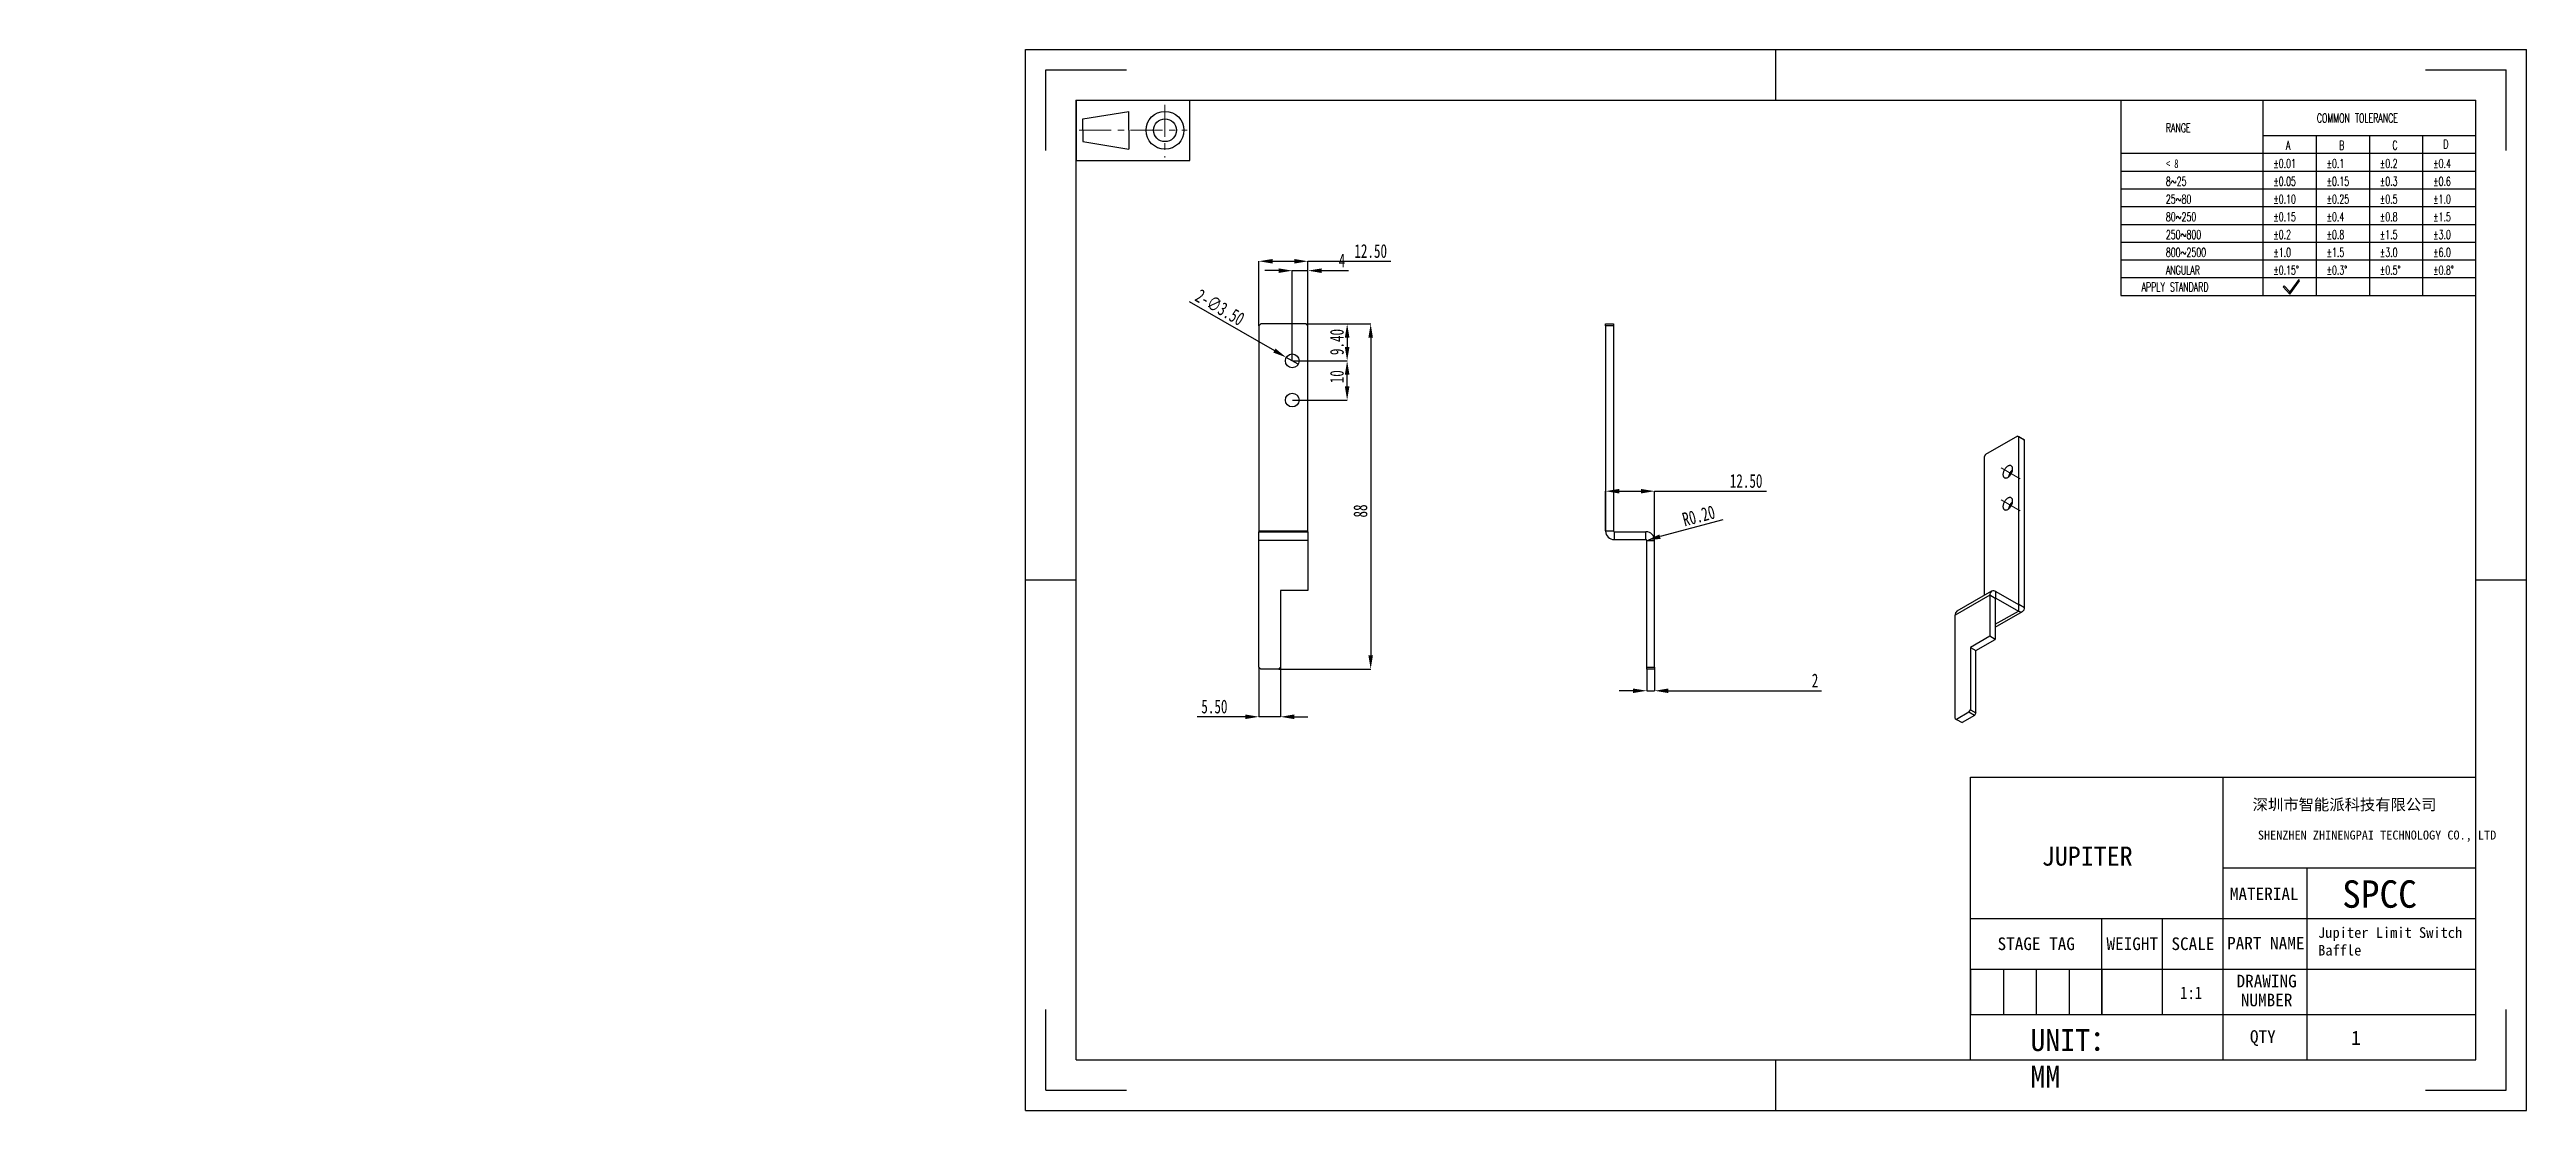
# Model space of a CAD drawing. Header units: millimetres. Extents: x 107 to 738, y 8 to 279.
import ezdxf

# ---------------------------------------------------------------- set-up
doc = ezdxf.new("R2010")
doc.units = ezdxf.units.MM
doc.header["$PDSIZE"] = -1
doc.linetypes.add('CENTER', pattern=[10.16, 6.35, -1.27, 1.27, -1.27])
doc.linetypes.add('CENTERX2', pattern=[20.32, 12.7, -2.54, 2.54, -2.54])
doc.layers.add('DEFAULT_1', color=7, linetype='CENTER', lineweight=18)
doc.layers.add('尺寸线层', color=3, linetype='Continuous', lineweight=18)
doc.layers.add('SLD-0', color=179, linetype='Continuous')
doc.styles.add('SLDTEXTSTYLE4', font='TXT', dxfattribs={"width": 0.65, "bigfont": 'bigfont'})
doc.styles.add('SLDTEXTSTYLE5', font='TXT', dxfattribs={"width": 0.7})
doc.styles.add('TEXTSTYLE_2', font='')
doc.styles.add('TEXTSTYLE_3', font='')
doc.styles.get('TEXTSTYLE_2').set_extended_font_data('宋体')
doc.styles.get('TEXTSTYLE_3').set_extended_font_data('宋体')
doc.dimstyles.new('SLDDIMSTYLE0', dxfattribs={"dimtxt": 3.5, "dimasz": 3.5, "dimexe": 0, "dimexo": 0.0625, "dimgap": 0.875, "dimtad": 1, "dimrnd": 1e-09, "dimzin": 12, "dimdsep": 46, "dimtxsty": 'SLDTEXTSTYLE5', "dimsah": 1, "dimcen": 0.09, "dimadec": 0, "dimazin": 3, "dimtfac": 1, "dimtofl": 0, "dimtmove": 0, "dimatfit": 3, "dimfxl": 1, "dimfrac": 2, "dimtolj": 1, "dimtzin": 12, "dimarcsym": 0})
doc.dimstyles.new('SLDDIMSTYLE1', dxfattribs={"dimtxt": 3.5, "dimasz": 3.5, "dimexe": 0, "dimexo": 0.0625, "dimgap": 0.875, "dimtad": 1, "dimrnd": 1e-09, "dimzin": 4, "dimdsep": 46, "dimtxsty": 'SLDTEXTSTYLE5', "dimsah": 1, "dimcen": 0.09, "dimadec": 0, "dimazin": 1, "dimtfac": 1, "dimtofl": 0, "dimtmove": 0, "dimatfit": 3, "dimfxl": 1, "dimfrac": 2, "dimtolj": 1, "dimtzin": 12, "dimarcsym": 0})
doc.dimstyles.new('SLDDIMSTYLE2', dxfattribs={"dimtxt": 3.5, "dimasz": 3.5, "dimexe": 0, "dimexo": 0.0625, "dimgap": 0.875, "dimtad": 1, "dimrnd": 1e-09, "dimzin": 12, "dimdsep": 46, "dimtxsty": 'SLDTEXTSTYLE5', "dimsah": 1, "dimcen": 0.09, "dimadec": 0, "dimazin": 3, "dimtfac": 1, "dimtmove": 0, "dimatfit": 0, "dimfxl": 1, "dimfrac": 2, "dimtolj": 1, "dimtzin": 12, "dimarcsym": 0})
doc.dimstyles.new('SLDDIMSTYLE3', dxfattribs={"dimtxt": 3.5, "dimasz": 3.5, "dimexe": 0, "dimexo": 0.0625, "dimgap": 0.875, "dimtad": 1, "dimrnd": 1e-09, "dimzin": 4, "dimdsep": 46, "dimtxsty": 'SLDTEXTSTYLE5', "dimsah": 1, "dimcen": 0.09, "dimadec": 0, "dimazin": 1, "dimtfac": 1, "dimtmove": 0, "dimatfit": 0, "dimfxl": 1, "dimfrac": 2, "dimtolj": 1, "dimtzin": 12, "dimarcsym": 0})
doc.dimstyles.new('SLDDIMSTYLE4', dxfattribs={"dimtxt": 3.5, "dimasz": 3.5, "dimexe": 0, "dimexo": 0.0625, "dimgap": 0.875, "dimtad": 1, "dimrnd": 1e-09, "dimzin": 4, "dimdsep": 46, "dimtxsty": 'SLDTEXTSTYLE5', "dimblk1": 'NONE', "dimsah": 1, "dimcen": 0, "dimadec": 0, "dimazin": 1, "dimtfac": 1, "dimtmove": 0, "dimatfit": 3, "dimldrblk": 'NONE', "dimfxl": 1, "dimfrac": 2, "dimtolj": 1, "dimtzin": 12, "dimarcsym": 0})
doc.dimstyles.new('SLDDIMSTYLE5', dxfattribs={"dimtxt": 3.5, "dimasz": 3.5, "dimexe": 0, "dimexo": 0.0625, "dimgap": 0.875, "dimtad": 1, "dimrnd": 1e-09, "dimzin": 0, "dimdsep": 46, "dimtxsty": 'SLDTEXTSTYLE5', "dimsah": 1, "dimcen": 0, "dimadec": 0, "dimazin": 0, "dimtfac": 1, "dimtofl": 0, "dimtmove": 0, "dimatfit": 3, "dimfxl": 1, "dimfrac": 2, "dimtolj": 1, "dimtzin": 12, "dimarcsym": 0})

# ---------------------------------------------------------------- blocks, each defined once
blk = doc.blocks.new('_D')
at = {"layer": 'Defpoints', "color": 0, "transparency": 16777216}
for p in [(427.24, 208.81), (420.24, 120.81), (443.74, 120.81)]:
    blk.add_point(p, dxfattribs=at)
at = {"layer": 'SLD-0', "color": 0, "lineweight": -2, "transparency": 16777216}
for p, q in [((427.3, 208.81), (443.74, 208.81)), ((443.74, 205.31), (443.74, 124.31)), ((420.3, 120.81), (443.74, 120.81))]:
    blk.add_line(p, q, dxfattribs=at)
at = {"layer": 'SLD-0', "color": 0, "transparency": 16777216}
for points in [[(443.15, 205.31), (444.32, 205.31), (443.74, 208.81)], [(443.15, 124.31), (444.32, 124.31), (443.74, 120.81)]]:
    blk.add_solid(points, dxfattribs=at)
at = {"layer": 'SLD-0', "color": 0, "transparency": 16777216, "insert": (439.36, 161.12), "char_height": 3.5, "attachment_point": 2, "rotation": 90, "style": 'SLDTEXTSTYLE5'}
blk.add_mtext('\\A1;88', dxfattribs=at)
blk = doc.blocks.new('_D_1')
at = {"layer": 'Defpoints', "color": 0, "transparency": 16777216}
for p in [(427.74, 224.81), (415.24, 208.31), (427.74, 208.31)]:
    blk.add_point(p, dxfattribs=at)
at = {"layer": 'SLD-0', "color": 0, "lineweight": -2, "transparency": 16777216}
for p, q in [((415.24, 208.37), (415.24, 224.81)), ((418.74, 224.81), (424.24, 224.81)), ((427.74, 208.37), (427.74, 224.81)), ((427.74, 224.81), (448.9, 224.81))]:
    blk.add_line(p, q, dxfattribs=at)
at = {"layer": 'SLD-0', "color": 0, "transparency": 16777216}
for points in [[(418.74, 225.39), (418.74, 224.22), (415.24, 224.81)], [(424.24, 225.39), (424.24, 224.22), (427.74, 224.81)]]:
    blk.add_solid(points, dxfattribs=at)
at = {"layer": 'SLD-0', "color": 0, "transparency": 16777216, "insert": (443.74, 229.18), "char_height": 3.5, "attachment_point": 2, "style": 'SLDTEXTSTYLE5'}
blk.add_mtext('\\A1;12.50', dxfattribs=at)
blk = doc.blocks.new('_D_2')
at = {"layer": 'Defpoints', "color": 0, "transparency": 16777216}
for p in [(423.74, 199.41), (437.74, 199.41), (423.74, 189.41)]:
    blk.add_point(p, dxfattribs=at)
at = {"layer": 'SLD-0', "color": 0, "lineweight": -2, "transparency": 16777216}
for p, q in [((423.8, 199.41), (437.74, 199.41)), ((437.74, 192.91), (437.74, 195.91)), ((423.8, 189.41), (437.74, 189.41))]:
    blk.add_line(p, q, dxfattribs=at)
at = {"layer": 'SLD-0', "color": 0, "transparency": 16777216}
for points in [[(437.15, 195.91), (438.32, 195.91), (437.74, 199.41)], [(437.15, 192.91), (438.32, 192.91), (437.74, 189.41)]]:
    blk.add_solid(points, dxfattribs=at)
at = {"layer": 'SLD-0', "color": 0, "transparency": 16777216, "insert": (433.36, 195.36), "char_height": 3.5, "attachment_point": 2, "rotation": 90, "style": 'SLDTEXTSTYLE5'}
blk.add_mtext('\\A1;10', dxfattribs=at)
blk = doc.blocks.new('_D_3')
at = {"layer": 'Defpoints', "color": 0, "transparency": 16777216}
for p in [(427.24, 208.81), (423.74, 199.41), (437.74, 199.41)]:
    blk.add_point(p, dxfattribs=at)
at = {"layer": 'SLD-0', "color": 0, "lineweight": -2, "transparency": 16777216}
for p, q in [((427.3, 208.81), (437.74, 208.81)), ((437.74, 205.31), (437.74, 202.91)), ((423.8, 199.41), (437.74, 199.41))]:
    blk.add_line(p, q, dxfattribs=at)
at = {"layer": 'SLD-0', "color": 0, "transparency": 16777216}
for points in [[(437.15, 205.31), (438.32, 205.31), (437.74, 208.81)], [(437.15, 202.91), (438.32, 202.91), (437.74, 199.41)]]:
    blk.add_solid(points, dxfattribs=at)
at = {"layer": 'SLD-0', "color": 0, "transparency": 16777216, "insert": (433.36, 204.21), "char_height": 3.5, "attachment_point": 2, "rotation": 90, "style": 'SLDTEXTSTYLE5'}
blk.add_mtext('\\A1;9.40', dxfattribs=at)
blk = doc.blocks.new('_D_4')
at = {"layer": 'Defpoints', "color": 0, "transparency": 16777216}
for p in [(427.74, 222.41), (427.74, 208.31), (423.74, 199.41)]:
    blk.add_point(p, dxfattribs=at)
at = {"layer": 'SLD-0', "color": 0, "lineweight": -2, "transparency": 16777216}
for p, q in [((420.24, 222.41), (416.74, 222.41)), ((423.74, 199.47), (423.74, 222.41)), ((423.74, 222.41), (427.74, 222.41)), ((427.74, 208.37), (427.74, 222.41)), ((431.24, 222.41), (438.12, 222.41))]:
    blk.add_line(p, q, dxfattribs=at)
at = {"layer": 'SLD-0', "color": 0, "transparency": 16777216}
for points in [[(420.24, 222.99), (420.24, 221.82), (423.74, 222.41)], [(431.24, 222.99), (431.24, 221.82), (427.74, 222.41)]]:
    blk.add_solid(points, dxfattribs=at)
at = {"layer": 'SLD-0', "color": 0, "transparency": 16777216, "insert": (436.43, 226.78), "char_height": 3.5, "attachment_point": 2, "style": 'SLDTEXTSTYLE5'}
blk.add_mtext('\\A1;4', dxfattribs=at)
blk = doc.blocks.new('_D_5')
at = {"layer": 'Defpoints', "color": 0, "transparency": 16777216}
for p in [(422.22, 200.28), (425.25, 198.53)]:
    blk.add_point(p, dxfattribs=at)
at = {"layer": 'SLD-0', "color": 0, "lineweight": -2, "transparency": 16777216}
for p, q in [((397.48, 214.57), (419.19, 202.03)), ((425.25, 198.53), (422.22, 200.28))]:
    blk.add_line(p, q, dxfattribs=at)
at = {"layer": 'SLD-0', "color": 0, "transparency": 16777216}
blk.add_solid([(419.48, 202.54), (418.9, 201.53), (422.22, 200.28)], dxfattribs=at)
at = {"layer": 'SLD-0', "color": 0, "transparency": 16777216, "insert": (400.42, 217.92), "char_height": 3.5, "attachment_point": 1, "rotation": 330, "style": 'SLDTEXTSTYLE5'}
blk.add_mtext('\\A1;2-∅3.50', dxfattribs=at)
blk = doc.blocks.new('_NONE')
blk = doc.blocks.new('_D_6')
at = {"layer": 'Defpoints', "color": 0, "transparency": 16777216}
for p in [(415.24, 121.31), (420.74, 121.31), (415.24, 108.63)]:
    blk.add_point(p, dxfattribs=at)
at = {"layer": 'SLD-0', "color": 0, "lineweight": -2, "transparency": 16777216}
for p, q in [((415.24, 121.25), (415.24, 108.63)), ((420.74, 121.25), (420.74, 108.63)), ((411.74, 108.63), (399.54, 108.63)), ((420.74, 108.63), (415.24, 108.63)), ((424.24, 108.63), (427.74, 108.63))]:
    blk.add_line(p, q, dxfattribs=at)
at = {"layer": 'SLD-0', "color": 0, "transparency": 16777216}
for points in [[(411.74, 109.22), (411.74, 108.05), (415.24, 108.63)], [(424.24, 109.22), (424.24, 108.05), (420.74, 108.63)]]:
    blk.add_solid(points, dxfattribs=at)
at = {"layer": 'SLD-0', "color": 0, "transparency": 16777216, "insert": (403.89, 113.01), "char_height": 3.5, "attachment_point": 2, "style": 'SLDTEXTSTYLE5'}
blk.add_mtext('\\A1;5.50', dxfattribs=at)
blk = doc.blocks.new('_D_7')
at = {"layer": 'Defpoints', "color": 0, "transparency": 16777216}
for p in [(516.13, 166.17), (503.63, 156.01), (516.13, 153.61)]:
    blk.add_point(p, dxfattribs=at)
at = {"layer": 'SLD-0', "color": 0, "lineweight": -2, "transparency": 16777216}
for p, q in [((503.63, 156.07), (503.63, 166.17)), ((507.13, 166.17), (512.63, 166.17)), ((516.13, 153.67), (516.13, 166.17)), ((516.13, 166.17), (544.62, 166.17))]:
    blk.add_line(p, q, dxfattribs=at)
at = {"layer": 'SLD-0', "color": 0, "transparency": 16777216}
for points in [[(507.13, 166.75), (507.13, 165.58), (503.63, 166.17)], [(512.63, 166.75), (512.63, 165.58), (516.13, 166.17)]]:
    blk.add_solid(points, dxfattribs=at)
at = {"layer": 'SLD-0', "color": 0, "transparency": 16777216, "insert": (539.46, 170.54), "char_height": 3.5, "attachment_point": 2, "style": 'SLDTEXTSTYLE5'}
blk.add_mtext('\\A1;12.50', dxfattribs=at)
blk = doc.blocks.new('_D_8')
at = {"layer": 'Defpoints', "color": 0, "transparency": 16777216}
for p in [(514.13, 120.81), (516.13, 120.81), (516.13, 115.27)]:
    blk.add_point(p, dxfattribs=at)
at = {"layer": 'SLD-0', "color": 0, "lineweight": -2, "transparency": 16777216}
for p, q in [((514.13, 120.75), (514.13, 115.27)), ((516.13, 120.75), (516.13, 115.27)), ((510.63, 115.27), (507.13, 115.27)), ((514.13, 115.27), (516.13, 115.27)), ((519.63, 115.27), (558.72, 115.27))]:
    blk.add_line(p, q, dxfattribs=at)
at = {"layer": 'SLD-0', "color": 0, "transparency": 16777216}
for points in [[(510.63, 115.85), (510.63, 114.69), (514.13, 115.27)], [(519.63, 115.85), (519.63, 114.69), (516.13, 115.27)]]:
    blk.add_solid(points, dxfattribs=at)
at = {"layer": 'SLD-0', "color": 0, "transparency": 16777216, "insert": (557.03, 119.65), "char_height": 3.5, "attachment_point": 2, "style": 'SLDTEXTSTYLE5'}
blk.add_mtext('\\A1;2', dxfattribs=at)
blk = doc.blocks.new('_D_9')
at = {"layer": 'Defpoints', "color": 0, "transparency": 16777216}
for p in [(513.93, 153.61), (514.13, 153.66)]:
    blk.add_point(p, dxfattribs=at)
at = {"layer": 'SLD-0', "color": 0, "lineweight": -2, "transparency": 16777216}
blk.add_line((533.54, 158.86), (517.51, 154.57), dxfattribs=at)
at = {"layer": 'SLD-0', "color": 0, "transparency": 16777216}
blk.add_solid([(517.36, 155.13), (517.66, 154), (514.13, 153.66)], dxfattribs=at)
at = {"layer": 'SLD-0', "color": 0, "transparency": 16777216, "insert": (522.89, 160.54), "char_height": 3.5, "attachment_point": 1, "rotation": 15, "style": 'SLDTEXTSTYLE5'}
blk.add_mtext('\\A1;R0.20', dxfattribs=at)
blk = doc.blocks.new('96_1')
at = {"color": 7, "linetype": 'Continuous'}
for p, q in [((-11.25, 6), (-11.25, -6)), ((11.25, -6), (11.25, 6)), ((-9.93, 2.25), (-0.82, 3.75)), ((-9.93, 0), (-9.93, 2.25)), ((-9.93, 0), (-9.93, -2.25)), ((-0.82, 0), (-0.82, 3.75)), ((-0.82, 0), (-0.82, -3.75)), ((-9.93, -2.25), (-0.82, -3.75)), ((-11.25, -6), (11.25, -6))]:
    blk.add_line(p, q, dxfattribs=at)
for radius in [3.75, 2.25]:
    blk.add_circle((6.34, 0), radius, dxfattribs=at)
at = {"layer": 'DEFAULT_1', "color": 1, "linetype": 'CENTER'}
for p, q in [((6.34, 5.05), (6.34, -5.36)), ((-10.64, 0), (10.74, 0))]:
    blk.add_line(p, q, dxfattribs=at)

msp = doc.modelspace()

# ---------------------------------------------------------------- hatches: boundary and pattern name
at = {"linetype": 'Continuous'}
h = msp.add_hatch(dxfattribs=at)
h.set_pattern_fill('ANSI31', color=179, style=0)
h.paths.add_polyline_path([(107.134, 85.08), (106.936, 85.3), (106.898, 85.265), (107.138, 84.999)], flags=0)
h = msp.add_hatch(dxfattribs=at)
h.set_pattern_fill('ANSI31', color=179, style=0)
h.paths.add_polyline_path([(107.463, 85.527), (107.134, 85.08), (107.138, 84.999), (107.489, 85.476)], flags=0)

# ---------------------------------------------------------------- linework, layer by layer
at = {"color": 7, "linetype": 'Continuous'}
for p, q in [((355.735, 8.225), (355.735, 278.81)), ((355.735, 278.81), (738.42, 278.81)), ((547.077, 265.925), (547.077, 278.81)), ((738.42, 8.225), (738.42, 278.81)), ((360.889, 253.04), (360.889, 273.656)), ((360.889, 273.656), (381.505, 273.656)), ((712.65, 273.656), (733.266, 273.656)), ((733.266, 253.04), (733.266, 273.656)), ((368.62, 21.11), (368.62, 265.925)), ((368.62, 265.925), (725.535, 265.925)), ((725.535, 21.11), (725.535, 265.925)), ((355.735, 143.518), (368.62, 143.518)), ((725.535, 143.518), (738.42, 143.518)), ((360.889, 13.379), (360.889, 33.995)), ((733.266, 13.379), (733.266, 33.995)), ((368.62, 21.11), (725.535, 21.11)), ((547.077, 8.225), (547.077, 21.11)), ((360.889, 13.379), (381.505, 13.379)), ((712.65, 13.379), (733.266, 13.379)), ((355.735, 8.225), (738.42, 8.225))]:
    msp.add_line(p, q, dxfattribs=at)
for p, q in [((634.962, 265.925), (634.962, 216.11)), ((671.191, 265.925), (671.191, 216.11)), ((671.191, 256.868), (725.535, 256.868)), ((684.777, 256.868), (684.777, 216.11)), ((698.363, 256.868), (698.363, 216.11)), ((711.949, 256.868), (711.949, 216.11)), ((634.962, 252.339), (725.535, 252.339)), ((634.962, 247.81), (725.535, 247.81)), ((634.962, 243.282), (725.535, 243.282)), ((634.962, 238.753), (725.535, 238.753)), ((634.962, 234.225), (725.535, 234.225)), ((634.962, 229.696), (725.535, 229.696)), ((634.962, 225.167), (725.535, 225.167)), ((634.962, 220.639), (725.535, 220.639)), ((634.962, 216.11), (725.535, 216.11)), ((676.662, 218.564), (676.393, 218.321)), ((676.393, 218.321), (678.09, 216.437)), ((678.062, 217.01), (676.662, 218.564)), ((680.393, 220.171), (678.062, 217.01)), ((678.09, 216.437), (678.062, 217.01)), ((678.062, 217.01), (678.09, 216.437)), ((678.09, 216.437), (680.576, 219.809)), ((680.576, 219.809), (680.393, 220.171))]:
    msp.add_line(p, q)
at = {"color": 7, "linetype": 'Continuous', "lineweight": 30}
for p, q in [((415.736, 208.808), (415.236, 208.308)), ((427.236, 208.808), (415.736, 208.808)), ((427.736, 208.308), (427.236, 208.808)), ((503.635, 208.808), (505.635, 208.808)), ((503.635, 208.308), (503.635, 208.808)), ((505.635, 208.808), (505.635, 208.308)), ((415.236, 208.308), (415.236, 156.008)), ((427.736, 156.008), (427.736, 208.308)), ((503.635, 208.308), (503.635, 156.008)), ((505.635, 208.308), (503.635, 208.308)), ((505.635, 208.308), (505.635, 156.008)), ((608.658, 180.231), (600.527, 175.537)), ((609.012, 180.027), (608.658, 180.231)), ((608.658, 180.231), (610.073, 179.415)), ((609.012, 137.322), (609.012, 180.027)), ((610.426, 179.211), (609.012, 180.027)), ((610.073, 179.415), (610.426, 179.211)), ((610.426, 136.506), (610.426, 179.211)), ((600.527, 175.537), (600.173, 174.925)), ((600.173, 174.925), (600.173, 139.576)), ((415.236, 156.008), (415.236, 155.808)), ((427.736, 156.008), (415.236, 156.008)), ((415.236, 153.608), (415.236, 155.808)), ((415.236, 155.808), (427.736, 155.808)), ((427.736, 153.608), (415.236, 153.608)), ((415.236, 121.308), (415.236, 153.608)), ((427.736, 155.808), (427.736, 156.008)), ((427.736, 155.808), (427.736, 153.608)), ((427.736, 153.608), (427.736, 140.808)), ((505.635, 156.008), (503.635, 156.008)), ((505.835, 155.808), (505.835, 153.808)), ((505.835, 155.808), (513.935, 155.808)), ((505.835, 153.808), (513.935, 153.808)), ((513.935, 153.808), (513.935, 155.808)), ((514.135, 153.608), (516.135, 153.608)), ((514.135, 121.308), (514.135, 153.608)), ((516.135, 121.308), (516.135, 153.608)), ((427.736, 140.808), (420.736, 140.808)), ((420.736, 140.808), (420.736, 121.308)), ((601.587, 139.648), (592.748, 134.546)), ((602.043, 140.656), (593.204, 135.553)), ((601.587, 139.648), (601.587, 129.197)), ((603.001, 138.832), (601.587, 139.648)), ((603.143, 138.914), (603.143, 140.547)), ((603.143, 140.547), (608.87, 137.24)), ((592.748, 108.172), (592.748, 134.546)), ((603.001, 138.832), (603.143, 138.914)), ((603.001, 138.832), (603.001, 128.38)), ((603.001, 132.219), (608.87, 135.607)), ((603.001, 131.475), (609.97, 135.498)), ((603.143, 138.914), (608.87, 135.607)), ((609.012, 137.322), (608.87, 137.24)), ((608.87, 137.24), (608.87, 135.607)), ((609.012, 137.322), (610.426, 136.506)), ((601.587, 129.197), (596.637, 126.339)), ((596.637, 126.339), (596.637, 110.417)), ((596.637, 126.339), (598.052, 125.523)), ((598.052, 125.523), (603.001, 128.38)), ((603.001, 128.38), (601.587, 129.197)), ((415.236, 121.308), (415.736, 120.808)), ((420.236, 120.808), (415.736, 120.808)), ((420.236, 120.808), (420.736, 121.308)), ((514.135, 121.308), (516.135, 121.308)), ((514.135, 120.808), (514.135, 121.308)), ((516.135, 120.808), (514.135, 120.808)), ((516.135, 121.308), (516.135, 120.808)), ((598.052, 109.6), (598.052, 125.523)), ((592.748, 108.172), (593.102, 107.967)), ((596.284, 109.804), (593.102, 107.967)), ((593.102, 107.967), (594.516, 107.151)), ((597.698, 108.988), (594.516, 107.151)), ((596.284, 109.804), (596.637, 110.417)), ((597.698, 108.988), (596.284, 109.804)), ((596.637, 110.417), (598.052, 109.6)), ((598.052, 109.6), (597.698, 108.988))]:
    msp.add_line(p, q, dxfattribs=at)
at = {"color": 2, "linetype": 'Continuous'}
for p, q in [((596.685, 57.188), (596.685, 93.266)), ((596.685, 57.188), (596.685, 93.266)), ((596.685, 93.266), (661.11, 93.266)), ((661.11, 44.303), (661.11, 93.266)), ((661.11, 70.073), (661.11, 93.266)), ((661.11, 93.266), (725.535, 93.266)), ((661.11, 57.188), (661.11, 93.266)), ((725.535, 70.073), (725.535, 93.266)), ((661.11, 70.073), (725.535, 70.073)), ((682.4, 70.073), (682.4, 21.11)), ((725.535, 44.303), (725.535, 70.073)), ((596.685, 21.11), (596.685, 57.188)), ((596.685, 57.188), (661.11, 57.188)), ((596.685, 44.303), (596.685, 57.188)), ((596.685, 57.188), (630.186, 57.188)), ((630.186, 44.303), (630.186, 57.188)), ((630.186, 44.303), (630.186, 57.188)), ((630.186, 57.188), (661.11, 57.188)), ((645.648, 44.303), (645.648, 57.188)), ((661.11, 57.188), (725.535, 57.188)), ((661.11, 44.303), (661.11, 57.188)), ((596.685, 32.707), (596.685, 44.303)), ((596.685, 44.303), (630.186, 44.303)), ((596.685, 44.303), (630.186, 44.303)), ((596.685, 44.303), (630.186, 44.303)), ((596.685, 44.303), (596.685, 32.707)), ((605.06, 44.303), (605.06, 32.707)), ((613.435, 44.303), (613.435, 32.707)), ((621.81, 44.303), (621.81, 32.707)), ((630.186, 32.707), (630.186, 44.303)), ((630.186, 32.707), (630.186, 44.303)), ((630.186, 44.303), (661.11, 44.303)), ((630.186, 44.303), (661.11, 44.303)), ((630.186, 44.303), (630.186, 32.707)), ((645.648, 32.707), (645.648, 44.303)), ((661.11, 21.11), (661.11, 44.303)), ((661.11, 44.303), (725.535, 44.303)), ((661.11, 44.303), (725.535, 44.303)), ((661.11, 32.707), (661.11, 44.303)), ((725.535, 21.11), (725.535, 44.303)), ((596.685, 21.11), (596.685, 32.707)), ((596.685, 32.707), (661.11, 32.707)), ((596.685, 32.707), (630.186, 32.707)), ((596.685, 32.707), (630.186, 32.707)), ((630.186, 32.707), (661.11, 32.707)), ((661.11, 21.11), (661.11, 32.707)), ((661.11, 32.707), (725.535, 32.707)), ((493.605, 21.11), (524.529, 21.11)), ((524.529, 21.11), (545.145, 21.11)), ((545.145, 21.11), (576.069, 21.11)), ((576.069, 21.11), (596.685, 21.11)), ((596.685, 21.11), (661.11, 21.11)), ((661.11, 21.11), (725.535, 21.11))]:
    msp.add_line(p, q, dxfattribs=at)
at = {"color": 7, "linetype": 'Continuous', "lineweight": 30, "flags": 128}
for points in [[(607.421, 171.841), (607.413, 172), (607.389, 172.146), (607.349, 172.28), (607.294, 172.399), (607.224, 172.501), (607.141, 172.585), (607.046, 172.65), (606.939, 172.695), (606.822, 172.72), (606.697, 172.724), (606.566, 172.707), (606.429, 172.669), (606.289, 172.612), (606.148, 172.535), (606.007, 172.44), (605.869, 172.327), (605.734, 172.199), (605.606, 172.057), (605.485, 171.903), (605.373, 171.739), (605.272, 171.567), (605.182, 171.389), (605.106, 171.208), (605.044, 171.025), (604.996, 170.844), (604.964, 170.667), (604.948, 170.495), (604.948, 170.332), (604.964, 170.179), (604.996, 170.039), (605.044, 169.913), (605.106, 169.802), (605.182, 169.709), (605.272, 169.635), (605.373, 169.579), (605.485, 169.544), (605.606, 169.53), (605.734, 169.536), (605.869, 169.563), (606.007, 169.611), (606.148, 169.678), (606.289, 169.764), (606.429, 169.868), (606.566, 169.989), (606.697, 170.124), (606.822, 170.272), (606.939, 170.432), (607.046, 170.6), (607.141, 170.776), (607.224, 170.955), (607.294, 171.138), (607.349, 171.32), (607.389, 171.499), (607.413, 171.674), (607.421, 171.841)], [(607.421, 163.676), (607.413, 163.834), (607.389, 163.981), (607.349, 164.115), (607.294, 164.233), (607.224, 164.335), (607.141, 164.419), (607.046, 164.484), (606.939, 164.529), (606.822, 164.554), (606.697, 164.558), (606.566, 164.541), (606.429, 164.504), (606.289, 164.446), (606.148, 164.37), (606.007, 164.274), (605.869, 164.162), (605.734, 164.034), (605.606, 163.892), (605.485, 163.738), (605.373, 163.574), (605.272, 163.402), (605.182, 163.224), (605.106, 163.042), (605.044, 162.86), (604.996, 162.679), (604.964, 162.501), (604.948, 162.33), (604.948, 162.167), (604.964, 162.014), (604.996, 161.874), (605.044, 161.747), (605.106, 161.637), (605.182, 161.544), (605.272, 161.469), (605.373, 161.414), (605.485, 161.379), (605.606, 161.364), (605.734, 161.371), (605.869, 161.398), (606.007, 161.446), (606.148, 161.513), (606.289, 161.599), (606.429, 161.703), (606.566, 161.823), (606.697, 161.959), (606.822, 162.107), (606.939, 162.266), (607.046, 162.435), (607.141, 162.61), (607.224, 162.79), (607.294, 162.972), (607.349, 163.154), (607.389, 163.334), (607.413, 163.508), (607.421, 163.676)]]:
    msp.add_lwpolyline(points, dxfattribs=at)
at = {"color": 7, "linetype": 'Continuous', "lineweight": 30}
for centre in [(423.736, 199.408), (423.736, 189.408)]:
    msp.add_circle(centre, 1.75, dxfattribs=at)
for centre, radius, start, end in [((609.146, 169.417), 2.8, 128.402383, 171.602993), ((609.146, 161.252), 2.8, 128.402383, 171.602993), ((505.835, 156.008), 2.2, 180, 270), ((505.835, 156.008), 0.2, 180, 270), ((513.935, 153.608), 2.2, 0, 90), ((513.935, 153.608), 0.2, 0, 90), ((602.539, 139.797), 0.963, 51.130754, 188.879997), ((593.837, 134.66), 1.095, 125.325858, 185.986322), ((603.088, 138.846), 0.0873, 50.796715, 189.214037), ((608.926, 137.308), 0.0873, 230.796715, 9.214037), ((609.475, 136.357), 0.963, 231.130754, 8.879997)]:
    msp.add_arc(centre, radius, start, end, dxfattribs=at)
at = {"layer": 'SLD-0', "linetype": 'CENTERX2', "lineweight": 0}
for p, q in [((604.451, 172.127), (609.33, 169.311)), ((604.451, 163.962), (609.33, 161.145))]:
    msp.add_line(p, q, dxfattribs=at)

# ---------------------------------------------------------------- block references
at = {"color": 2, "linetype": 'Continuous', "xscale": 1.288499418886255, "yscale": 1.288499418886255, "zscale": 1.288499418886255}
msp.add_blockref('96_1', (383.129, 258.214), dxfattribs=at)

# ---------------------------------------------------------------- texts
at = {"attachment_point": 1}
for s, insert, char_height, width, style in [('RANGE', (646.481, 259.955), 2.246, 22.05942, 'SLDTEXTSTYLE4'), ('COMMON TOLERANCE', (684.973, 262.456), 2.24599, 73.94176, 'SLDTEXTSTYLE4'), ('A', (677.073, 255.511), 2.246, 3.245, 'SLDTEXTSTYLE4'), ('B', (690.659, 255.511), 2.246, 3.19312, 'SLDTEXTSTYLE4'), ('C', (704.245, 255.511), 2.246, 3.23085, 'SLDTEXTSTYLE4'), ('D', (717.229, 255.816), 2.246, 3.19312, 'SLDTEXTSTYLE4'), ('< 8', (646.481, 250.842), 2.246, 10.7794, 'SLDTEXTSTYLE5'), ('8~25', (646.481, 246.313), 2.246, 17.39473, 'SLDTEXTSTYLE4'), ('%%P0.01', (673.878, 250.842), 2.246, 15.72506, 'SLDTEXTSTYLE4'), ('%%P0.05', (673.878, 246.313), 2.246, 17.34757, 'SLDTEXTSTYLE4'), ('%%P0.1', (687.464, 250.842), 2.246, 11.79144, 'SLDTEXTSTYLE4'), ('%%P0.15', (687.464, 246.313), 2.246, 16.5599, 'SLDTEXTSTYLE4'), ('%%P0.2', (701.05, 250.842), 2.246, 13.41394, 'SLDTEXTSTYLE4'), ('%%P0.3', (701.05, 246.313), 2.246, 13.41394, 'SLDTEXTSTYLE4'), ('%%P0.4', (714.636, 250.842), 2.246, 13.36206, 'SLDTEXTSTYLE4'), ('%%P0.6', (714.636, 246.313), 2.246, 13.41394, 'SLDTEXTSTYLE4'), ('25~80', (646.481, 241.784), 2.246, 21.32836, 'SLDTEXTSTYLE4'), ('%%P0.10', (673.878, 241.784), 2.246, 15.77695, 'SLDTEXTSTYLE4'), ('%%P0.25', (687.464, 241.784), 2.246, 18.13052, 'SLDTEXTSTYLE4'), ('%%P0.5', (701.05, 241.784), 2.246, 13.41394, 'SLDTEXTSTYLE4'), ('%%P1.0', (714.636, 241.784), 2.246, 11.84332, 'SLDTEXTSTYLE4'), ('80~250', (646.481, 237.256), 2.246, 25.26198, 'SLDTEXTSTYLE4'), ('%%P0.15', (673.878, 237.256), 2.246, 16.5599, 'SLDTEXTSTYLE4'), ('%%P0.4', (687.464, 237.256), 2.246, 13.36206, 'SLDTEXTSTYLE4'), ('%%P0.8', (701.05, 237.256), 2.246, 13.41394, 'SLDTEXTSTYLE4'), ('%%P1.5', (714.636, 237.256), 2.246, 12.62627, 'SLDTEXTSTYLE4'), ('250~800', (646.481, 232.727), 2.246, 29.1956, 'SLDTEXTSTYLE4'), ('800~2500', (646.481, 228.199), 2.246, 33.12923, 'SLDTEXTSTYLE4'), ('%%P0.2', (673.878, 232.727), 2.246, 13.41394, 'SLDTEXTSTYLE4'), ('%%P1.0', (673.878, 228.199), 2.246, 11.84332, 'SLDTEXTSTYLE4'), ('%%P0.8', (687.464, 232.727), 2.246, 13.41394, 'SLDTEXTSTYLE4'), ('%%P1.5', (687.464, 228.199), 2.246, 12.62627, 'SLDTEXTSTYLE4'), ('%%P1.5', (701.05, 232.727), 2.246, 12.62627, 'SLDTEXTSTYLE4'), ('%%P3.0', (701.05, 228.199), 2.246, 13.41394, 'SLDTEXTSTYLE4'), ('%%P3.0', (714.636, 232.727), 2.246, 13.41394, 'SLDTEXTSTYLE4'), ('%%P6.0', (714.636, 228.199), 2.246, 13.41394, 'SLDTEXTSTYLE4'), ('ANGULAR', (646.481, 223.67), 2.246, 31.54446, 'SLDTEXTSTYLE4'), ('%%P0.15%%D', (673.878, 223.67), 2.246, 19.72472, 'SLDTEXTSTYLE4'), ('%%P0.3%%D', (687.464, 223.67), 2.246, 16.57876, 'SLDTEXTSTYLE4'), ('%%P0.5%%D', (701.05, 223.67), 2.246, 16.57876, 'SLDTEXTSTYLE4'), ('%%P0.8%%D', (714.636, 223.67), 2.246, 16.57876, 'SLDTEXTSTYLE4'), ('APPLY STANDARD', (640.287, 219.372), 2.24599, 64.56049, 'SLDTEXTSTYLE4')]:
    msp.add_mtext(s, dxfattribs=dict(at, insert=insert, char_height=char_height, width=width, style=style))
at = {"color": 7, "linetype": 'Continuous', "insert": (692.047, 87.67), "char_height": 2.86391, "width": 67.94821, "attachment_point": 2, "style": 'TEXTSTYLE_2'}
msp.add_mtext('深圳市智能派科技有限公司', dxfattribs=at)
at = {"color": 7, "linetype": 'Continuous', "attachment_point": 2, "line_spacing_factor": 0.9, "style": 'TEXTSTYLE_3'}
for s, insert, char_height, width in [('MATERIAL\\P ', (671.56, 65.088), 3.2212, 46.56486), ('STAGE TAG ', (613.435, 52.356), 3.2212, 38.95697), ('WEIGHT', (637.917, 52.356), 3.2212, 14.15588), ('SCALE', (653.379, 52.356), 3.2212, 14.15588), ('PART NAME', (671.953, 52.503), 3.2212, 26.98848), ('DRAWING NUMBER', (672.168, 42.848), 3.22125, 26.98848), ('QTY', (671.203, 28.696), 3.2212, 35.95561)]:
    msp.add_mtext(s, dxfattribs=dict(at, insert=insert, char_height=char_height, width=width))
at = {"insert": (650.135, 36.577), "char_height": 3.22125, "width": 7.72133, "attachment_point": 7}
msp.add_mtext('{\\W0.85;1:1}', dxfattribs=at)
at = {"layer": '尺寸线层', "attachment_point": 1}
for s, insert, char_height, width in [('SHENZHEN ZHINENGPAI TECHNOLOGY CO., LTD', (669.94, 79.616), 2.29113, 64.82652), ('JUPITER', (614.837, 75.534), 4.8671, 39.72038), ('SPCC', (691.431, 66.929), 7, 24.85263), ('UNIT：MM', (611.952, 28.969), 5.5885, 21.66224)]:
    msp.add_mtext(s, dxfattribs=dict(at, insert=insert, char_height=char_height, width=width))
at = {"layer": '尺寸线层', "linetype": 'CENTERX2', "insert": (685.298, 54.951), "char_height": 3.6, "width": 45.60353, "attachment_point": 1}
msp.add_mtext('{\\H0.75x;Jupiter Limit Switch Baffle}', dxfattribs=at)
at = {"layer": '尺寸线层', "ltscale": 0.2, "insert": (693.7, 28.586), "char_height": 3.65, "width": 21.89288, "attachment_point": 1}
msp.add_mtext('1\\P\\P', dxfattribs=at)

# ---------------------------------------------------------------- dimensions: what is measured, and where the dimension line sits
at = {"layer": 'SLD-0', "color": 3}
for base, p1, p2, dimstyle, picture, middle in [((427.736, 224.808), (415.236, 208.308), (427.736, 208.308), 'SLDDIMSTYLE1', '_D_1', (443.736, 224.808)), ((427.736, 222.408), (423.736, 199.408), (427.736, 208.308), 'SLDDIMSTYLE2', '_D_4', (436.427, 222.408)), ((516.135, 166.167), (503.635, 156.008), (516.135, 153.608), 'SLDDIMSTYLE1', '_D_7', (539.457, 166.167)), ((415.236, 108.632), (420.736, 121.308), (415.236, 121.308), 'SLDDIMSTYLE3', '_D_6', (403.89, 108.632)), ((516.135, 115.271), (514.135, 120.808), (516.135, 120.808), 'SLDDIMSTYLE2', '_D_8', (557.029, 115.271))]:
    dim = msp.add_linear_dim(base=base, p1=p1, p2=p2, dimstyle=dimstyle, dxfattribs=at)
    dim.commit()
    dim.dimension.update_dxf_attribs({"geometry": picture, "text_midpoint": middle, "dimtype": 160})
dim = msp.add_diameter_dim_2p(p1=(425.251, 198.533), p2=(422.22, 200.283), text='2-<>', dimstyle='SLDDIMSTYLE4', dxfattribs=at)
dim.commit()
dim.dimension.update_dxf_attribs({"geometry": '_D_5', "text_midpoint": (404.424, 210.557), "dimtype": 163})
dim = msp.add_linear_dim(base=(443.736, 120.808), p1=(427.236, 208.808), p2=(420.236, 120.808), angle=90, dimstyle='SLDDIMSTYLE0', dxfattribs=at)
dim.commit()
dim.dimension.update_dxf_attribs({"geometry": '_D', "text_midpoint": (443.736, 161.122), "dimtype": 160})
at = {"layer": 'SLD-0'}
for p1, dimstyle, picture, middle in [((427.236, 208.808), 'SLDDIMSTYLE3', '_D_3', (437.736, 204.213)), ((423.736, 189.408), 'SLDDIMSTYLE2', '_D_2', (437.736, 195.36))]:
    dim = msp.add_linear_dim(base=(437.736, 199.408), p1=p1, p2=(423.736, 199.408), angle=90, dimstyle=dimstyle, dxfattribs=at)
    dim.commit()
    dim.dimension.update_dxf_attribs({"geometry": picture, "text_midpoint": middle, "dimtype": 160})
at = {"layer": 'SLD-0', "color": 3}
dim = msp.add_radius_dim(center=(513.935, 153.608), mpoint=(514.128, 153.659), dimstyle='SLDDIMSTYLE5', dxfattribs=at)
dim.commit()
dim.dimension.update_dxf_attribs({"geometry": '_D_9', "text_midpoint": (528.357, 157.472), "dimtype": 164})

doc.saveas('drawing.dxf')
